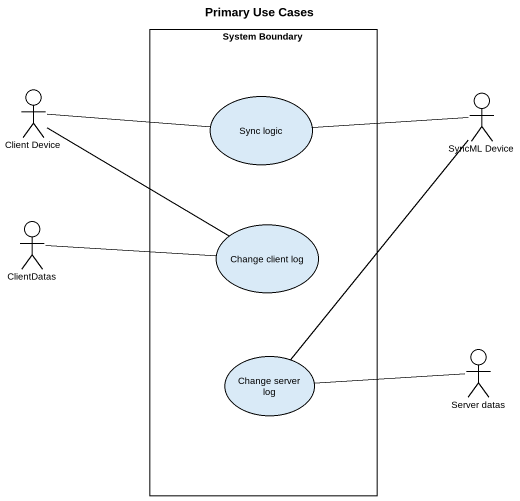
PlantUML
@startuml
title Primary Use Cases
rectangle "System Boundary" as System_Boundary {
  usecase "Sync logic" as Sync_logic
  usecase "Change client log" as Change_client_log
  usecase "Change server log" as Change_server_log
}
actor "Client Device" as Client_Device
actor "SyncML Device" as SyncML_Device
actor ClientDatas
actor "Server datas" as Server_datas
Client_Device -right- Sync_logic
Client_Device -right- Change_client_log
SyncML_Device -left- Sync_logic
SyncML_Device -- Change_server_log
ClientDatas -right- Change_client_log
Change_server_log -right- Server_datas
@enduml
